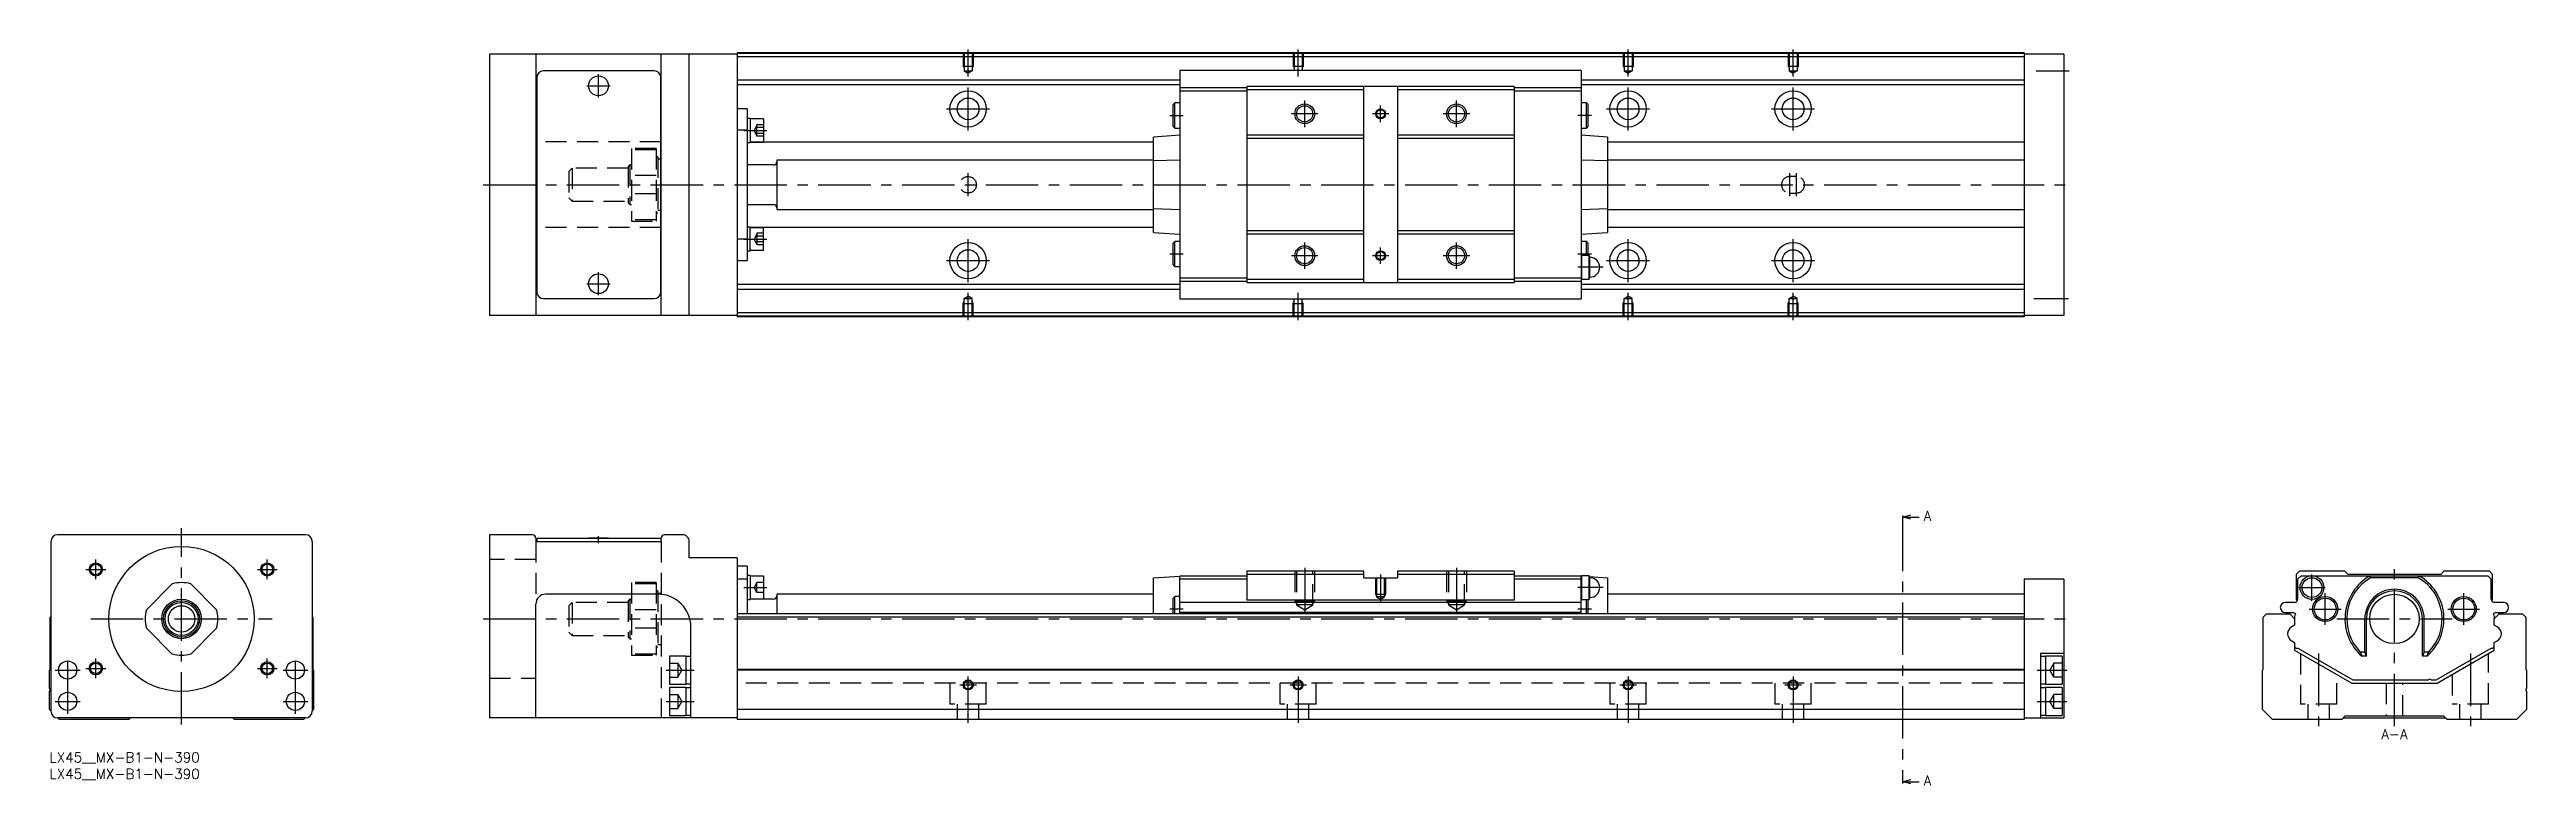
# Model space of a CAD drawing. Extents: x 0 to 751, y -10 to 213.
import ezdxf

# ---------------------------------------------------------------- set-up
doc = ezdxf.new("R2010")
doc.units = 0
doc.header["$LTSCALE"] = 0.5
doc.linetypes.add('CENTER', pattern=[50.8, 31.75, -6.35, 6.35, -6.35])
doc.linetypes.add('DASHED', pattern=[19.05, 12.7, -6.35])
for name, color, linetype in [('MSM_CENTER', 1, 'CENTER'), ('MSM_CONTINUOUS', 7, 'CONTINUOUS'), ('MSM_DASHED', 4, 'DASHED'), ('MSM_NARROW', 5, 'CONTINUOUS'), ('MSM_PART_NUMBER', 7, 'CONTINUOUS')]:
    doc.layers.add(name, color=color, linetype=linetype)
doc.styles.get("Standard").update_dxf_attribs({"font": 'txt.shx', "height": 3, "bigfont": 'bigfont.shx'})

# ---------------------------------------------------------------- blocks, each defined once
blk = doc.blocks.new('*U3')
at = {"layer": 'MSM_PART_NUMBER'}
blk.add_text('LX45__MX-B1-N-390', height=3, dxfattribs=at).set_placement((0, -3))
blk = doc.blocks.new('*U4')
at = {"layer": 'MSM_PART_NUMBER'}
blk.add_text('LX45__MX-B1-N-390', height=3, dxfattribs=at).set_placement((0, -8))

msp = doc.modelspace()

# ---------------------------------------------------------------- linework, layer by layer
at = {"layer": 'MSM_CENTER'}
for p, q in [((278.36, 204.91), (278.36, 213.12)), ((378.36, 204.91), (378.36, 213.12)), ((478.36, 204.91), (478.36, 213.12)), ((528.36, 204.91), (528.36, 213.12)), ((166.36, 198.62), (166.36, 205.62)), ((602.03, 206.62), (611.98, 206.62)), ((162.86, 202.12), (169.86, 202.12)), ((278.36, 188.62), (278.36, 201.62)), ((380.36, 189.62), (380.36, 197.62)), ((403.36, 191.12), (403.36, 196.12)), ((426.36, 189.62), (426.36, 197.62)), ((478.36, 188.62), (478.36, 201.62)), ((528.36, 188.62), (528.36, 201.62)), ((210.36, 188.58), (217.36, 188.58)), ((271.86, 195.12), (284.85, 195.12)), ((339.46, 193.12), (343.56, 193.12)), ((384.36, 193.62), (376.36, 193.62)), ((405.86, 193.62), (400.86, 193.62)), ((430.36, 193.62), (422.36, 193.62)), ((467.26, 193.12), (463.16, 193.12)), ((471.86, 195.12), (484.86, 195.12)), ((521.86, 195.12), (534.86, 195.12)), ((278.36, 168.62), (278.36, 175.62)), ((527.36, 168.62), (527.36, 175.62)), ((529.36, 168.62), (529.36, 175.62)), ((131.36, 172.12), (612.36, 172.12)), ((210.36, 155.67), (217.36, 155.67)), ((278.36, 142.62), (278.36, 155.62)), ((343.56, 151.12), (339.46, 151.12)), ((384.36, 150.62), (376.36, 150.62)), ((380.36, 146.62), (380.36, 154.62)), ((405.86, 150.62), (400.86, 150.62)), ((403.36, 148.12), (403.36, 153.12)), ((430.36, 150.62), (422.36, 150.62)), ((426.36, 146.62), (426.36, 154.62)), ((467.26, 151.12), (463.16, 151.12)), ((478.36, 142.62), (478.36, 155.62)), ((528.36, 142.62), (528.36, 155.62)), ((166.36, 138.62), (166.36, 145.62)), ((271.86, 149.12), (284.86, 149.12)), ((470.76, 147.12), (463.16, 147.12)), ((471.86, 149.12), (484.86, 149.12)), ((521.86, 149.12), (534.86, 149.12)), ((162.86, 142.12), (169.86, 142.12)), ((278.36, 131.12), (278.36, 139.33)), ((378.36, 131.12), (378.36, 139.33)), ((478.36, 131.12), (478.36, 139.33)), ((528.36, 131.12), (528.36, 139.33)), ((601.36, 137.62), (611.86, 137.62)), ((40, 8.5), (40, 68)), ((561.52, 70.87), (561.52, -8.37)), ((166.36, 63.5), (166.36, 65.6)), ((11.02, 55.5), (17.02, 55.5)), ((14.02, 52.5), (14.02, 58.5)), ((62.98, 55.5), (68.98, 55.5)), ((65.98, 52.5), (65.98, 58.5)), ((380.36, 56), (380.36, 42.3)), ((403.36, 54), (403.36, 45.5)), ((426.36, 56), (426.36, 42.3)), ((685.6, 46), (685.6, 54)), ((710.6, 8), (710.6, 56)), ((210.36, 50), (217.36, 50)), ((470.76, 50), (463.16, 50)), ((681.6, 50), (689.6, 50)), ((689.6, 38.7), (689.6, 48.3)), ((731.6, 38.7), (731.6, 48.3)), ((12.5, 40.5), (67.5, 40.5)), ((131.36, 40.5), (612.36, 40.5)), ((343.56, 43.5), (339.46, 43.5)), ((467.26, 43.5), (463.16, 43.5)), ((684.8, 43.5), (694.4, 43.5)), ((693.1, 40.5), (728.1, 40.5)), ((726.8, 43.5), (736.4, 43.5)), ((1.75, 25), (9.25, 25)), ((5.5, 11.75), (5.5, 28.75)), ((11.02, 25.5), (17.02, 25.5)), ((14.02, 22.5), (14.02, 28.5)), ((62.98, 25.5), (68.98, 25.5)), ((65.98, 22.5), (65.98, 28.5)), ((70.75, 25), (78.25, 25)), ((74.5, 11.75), (74.5, 28.75)), ((186.86, 25), (195.36, 25)), ((278.36, 9), (278.36, 23)), ((378.36, 23), (378.36, 9)), ((478.36, 23), (478.36, 9)), ((528.36, 23), (528.36, 9)), ((602.36, 25), (611.36, 25)), ((687.6, 29.97), (687.6, 8)), ((733.6, 29.97), (733.6, 8)), ((1.75, 15.5), (9.25, 15.5)), ((70.75, 15.5), (78.25, 15.5)), ((186.86, 15.5), (195.36, 15.5)), ((275.86, 20.5), (280.86, 20.5)), ((375.86, 20.5), (380.86, 20.5)), ((475.86, 20.5), (480.86, 20.5)), ((525.86, 20.5), (530.86, 20.5)), ((602.36, 15.5), (611.36, 15.5))]:
    msp.add_line(p, q, dxfattribs=at)
at = {"layer": 'MSM_CONTINUOUS'}
for p, q in [((208.36, 211.72), (133.36, 211.72)), ((133.36, 211.72), (133.36, 132.52)), ((147.36, 211.72), (147.36, 132.52)), ((185.36, 132.52), (185.36, 211.72)), ((193.86, 132.52), (193.86, 211.72)), ((598.36, 212.12), (208.36, 212.12)), ((208.36, 212.12), (208.36, 132.12)), ((598.36, 211.92), (208.36, 211.92)), ((598.36, 210.92), (208.36, 210.92)), ((598.36, 212.12), (598.36, 132.12)), ((610.36, 211.72), (598.36, 211.72)), ((610.36, 211.72), (610.36, 132.52)), ((147.66, 204.62), (147.66, 139.62)), ((183.26, 206.62), (149.66, 206.62)), ((185.26, 139.62), (185.26, 204.62)), ((342.56, 203.87), (208.36, 203.87)), ((342.56, 206.72), (342.56, 137.52)), ((464.16, 206.72), (342.56, 206.72)), ((464.16, 206.72), (464.16, 137.52)), ((598.36, 203.87), (464.16, 203.87)), ((147.66, 202.22), (147.36, 202.22)), ((147.66, 197.72), (147.36, 197.72)), ((185.36, 202.22), (185.26, 202.22)), ((185.36, 197.72), (185.26, 197.72)), ((342.56, 202.37), (208.36, 202.37)), ((340.96, 196.92), (340.46, 196.42)), ((340.46, 189.82), (340.46, 196.42)), ((340.96, 189.32), (340.96, 196.92)), ((342.56, 196.92), (340.96, 196.92)), ((362.86, 201.47), (342.56, 201.47)), ((362.86, 200.47), (342.56, 200.47)), ((443.86, 201.87), (362.86, 201.87)), ((362.86, 201.87), (362.86, 142.37)), ((398.26, 200.87), (362.86, 200.87)), ((398.26, 142.37), (398.26, 201.87)), ((408.46, 201.87), (408.46, 142.37)), ((443.86, 200.87), (408.46, 200.87)), ((443.86, 201.87), (443.86, 142.37)), ((464.16, 201.47), (443.86, 201.47)), ((464.16, 200.47), (443.86, 200.47)), ((598.36, 202.37), (464.16, 202.37)), ((465.76, 196.92), (464.16, 196.92)), ((466.26, 196.42), (465.76, 196.92)), ((465.76, 189.32), (465.76, 196.92)), ((466.26, 189.82), (466.26, 196.42)), ((211.36, 195.12), (208.36, 195.12)), ((211.36, 188.65), (208.36, 188.65)), ((211.36, 195.12), (211.36, 149.12)), ((212.36, 192.23), (211.36, 192.23)), ((212.36, 192.23), (212.36, 184.93)), ((216.36, 192.08), (212.36, 192.08)), ((216.36, 192.08), (216.36, 185.08)), ((340.46, 189.82), (340.96, 189.32)), ((340.96, 189.32), (342.56, 189.32)), ((464.16, 189.32), (465.76, 189.32)), ((465.76, 189.32), (466.26, 189.82)), ((147.66, 185.12), (147.36, 185.12)), ((185.36, 185.12), (185.26, 185.12)), ((211.36, 184.93), (212.36, 184.93)), ((212.36, 185.08), (216.36, 185.08)), ((334.56, 185.05), (212.36, 185.05)), ((342.56, 187.12), (334.56, 186.57)), ((334.56, 157.68), (334.56, 186.57)), ((398.26, 187.12), (362.86, 187.12)), ((398.26, 186.12), (362.86, 186.12)), ((443.86, 187.12), (408.46, 187.12)), ((443.86, 186.12), (408.46, 186.12)), ((472.16, 186.57), (464.16, 187.12)), ((472.16, 186.57), (472.16, 157.68)), ((598.36, 185.05), (472.16, 185.05)), ((185.36, 179.87), (185.26, 179.87)), ((219.36, 178.12), (211.36, 178.12)), ((220.36, 179.62), (220.36, 164.62)), ((334.56, 179.62), (220.36, 179.62)), ((342.56, 179.61), (334.56, 179.36)), ((472.16, 179.36), (464.16, 179.61)), ((598.36, 179.62), (472.16, 179.62)), ((211.36, 166.12), (219.36, 166.12)), ((147.66, 159.12), (147.36, 159.12)), ((185.26, 164.37), (185.36, 164.37)), ((185.36, 159.12), (185.26, 159.12)), ((211.36, 159.32), (212.36, 159.32)), ((212.36, 152.02), (212.36, 159.32)), ((334.56, 159.2), (212.36, 159.2)), ((212.36, 159.17), (216.36, 159.17)), ((216.36, 152.17), (216.36, 159.17)), ((220.36, 164.62), (334.56, 164.62)), ((334.56, 164.89), (342.56, 164.64)), ((334.56, 157.68), (342.56, 157.12)), ((398.26, 158.12), (362.86, 158.12)), ((443.86, 158.12), (408.46, 158.12)), ((464.16, 164.64), (472.16, 164.89)), ((464.16, 157.12), (472.16, 157.68)), ((472.16, 164.62), (598.36, 164.62)), ((598.36, 159.2), (472.16, 159.2)), ((211.36, 155.6), (208.36, 155.6)), ((212.36, 152.02), (211.36, 152.02)), ((216.36, 152.17), (212.36, 152.17)), ((340.96, 154.92), (340.46, 154.42)), ((340.46, 147.82), (340.46, 154.42)), ((340.96, 147.32), (340.96, 154.92)), ((342.56, 154.92), (340.96, 154.92)), ((398.26, 157.12), (362.86, 157.12)), ((443.86, 157.12), (408.46, 157.12)), ((465.76, 154.92), (464.16, 154.92)), ((464.32, 150.72), (464.16, 150.12)), ((464.32, 143.52), (464.32, 150.72)), ((466.6, 150.72), (464.32, 150.72)), ((466.26, 154.42), (465.76, 154.92)), ((465.76, 150.72), (465.76, 154.92)), ((466.26, 150.72), (466.26, 154.42)), ((466.6, 143.52), (466.6, 150.72)), ((466.76, 150.12), (466.6, 150.72)), ((466.76, 144.12), (466.76, 150.12)), ((147.66, 146.52), (147.36, 146.52)), ((185.36, 146.52), (185.26, 146.52)), ((208.36, 149.12), (211.36, 149.12)), ((340.46, 147.82), (340.96, 147.32)), ((340.96, 147.32), (342.56, 147.32)), ((362.86, 143.77), (342.56, 143.77)), ((362.86, 142.77), (342.56, 142.77)), ((398.26, 143.37), (362.86, 143.37)), ((443.86, 143.37), (408.46, 143.37)), ((464.16, 143.77), (443.86, 143.77)), ((464.16, 142.77), (443.86, 142.77)), ((464.16, 144.12), (464.32, 143.52)), ((464.32, 143.52), (466.6, 143.52)), ((466.6, 143.52), (466.76, 144.12)), ((147.36, 142.02), (147.66, 142.02)), ((149.66, 137.62), (183.26, 137.62)), ((185.26, 142.02), (185.36, 142.02)), ((342.56, 141.87), (208.36, 141.87)), ((342.56, 140.37), (208.36, 140.37)), ((342.56, 137.52), (464.16, 137.52)), ((443.86, 142.37), (362.86, 142.37)), ((598.36, 141.87), (464.16, 141.87)), ((598.36, 140.37), (464.16, 140.37)), ((208.36, 132.52), (133.36, 132.52)), ((598.36, 133.32), (208.36, 133.32)), ((598.36, 132.32), (208.36, 132.32)), ((598.36, 132.12), (208.36, 132.12)), ((610.36, 132.52), (598.36, 132.52)), ((561.52, 71.37), (564.02, 72.04)), ((561.52, 71.87), (561.52, 70.87)), ((561.52, 71.37), (566.52, 71.37)), ((564.02, 70.7), (561.52, 71.37)), ((0.4, 64), (0.4, 12.5)), ((77.6, 66), (2.4, 66)), ((79.6, 64), (79.6, 12.5)), ((133.36, 66), (133.36, 10.5)), ((146.36, 66), (133.36, 66)), ((147.36, 65), (147.36, 64)), ((147.36, 64), (185.36, 64)), ((147.66, 65), (147.66, 64)), ((147.66, 65), (185.26, 65)), ((163.36, 65.1), (169.36, 65.1)), ((163.36, 65.1), (163.36, 65)), ((169.36, 65), (169.36, 65.1)), ((185.26, 65), (185.26, 64)), ((185.36, 64), (185.36, 65)), ((191.86, 66), (186.36, 66)), ((193.86, 59), (193.86, 64)), ((208.36, 59), (193.86, 59)), ((208.36, 59), (208.36, 10)), ((211.36, 56.5), (208.36, 56.5)), ((211.36, 56.5), (211.36, 42)), ((212.36, 53.65), (211.36, 53.65)), ((212.36, 53.65), (212.36, 46.35)), ((216.36, 53.5), (212.36, 53.5)), ((216.36, 53.5), (216.36, 46.5)), ((334.56, 53), (342.56, 53.5)), ((334.56, 42), (334.56, 53)), ((362.86, 53.5), (342.56, 53.5)), ((342.56, 42), (342.56, 53.5)), ((398.26, 55), (362.86, 55)), ((362.86, 55), (362.86, 46.15)), ((398.26, 54), (362.86, 54)), ((398.26, 53), (398.26, 55)), ((398.26, 53), (408.46, 53)), ((408.46, 55), (408.46, 53)), ((443.86, 55), (408.46, 55)), ((443.86, 54), (408.46, 54)), ((443.86, 55), (443.86, 46.15)), ((464.16, 53.5), (443.86, 53.5)), ((464.32, 53.6), (464.16, 53)), ((464.16, 53.5), (464.29, 53.49)), ((464.16, 42), (464.16, 53.5)), ((464.32, 46.4), (464.32, 53.6)), ((466.6, 53.6), (464.32, 53.6)), ((466.76, 53), (466.6, 53.6)), ((466.6, 46.4), (466.6, 53.6)), ((466.67, 53.34), (472.16, 53)), ((466.76, 47), (466.76, 53)), ((472.16, 53), (472.16, 42)), ((681.85, 55), (680.85, 54)), ((680.85, 54), (680.85, 46.62)), ((682.25, 53.5), (681.25, 52.5)), ((695.6, 55), (681.85, 55)), ((684.76, 53.5), (682.25, 53.5)), ((738.95, 53.5), (686.44, 53.5)), ((696.6, 54), (695.6, 55)), ((724.6, 54), (696.6, 54)), ((703.11, 53.5), (703.37, 53)), ((717.83, 53), (703.37, 53)), ((717.83, 53), (718.08, 53.5)), ((725.6, 55), (724.6, 54)), ((739.35, 55), (725.6, 55)), ((739.95, 52.5), (738.95, 53.5)), ((740.35, 54), (739.35, 55)), ((740.35, 46.62), (740.35, 54)), ((29.36, 43.3), (37.2, 51.14)), ((42.8, 51.14), (50.64, 43.3)), ((184.36, 48), (150.36, 48)), ((211.36, 52.5), (208.36, 52.5)), ((211.36, 46.35), (212.36, 46.35)), ((219.36, 46.5), (212.36, 46.5)), ((220.36, 48), (220.36, 42)), ((334.56, 48), (220.36, 48)), ((340.96, 47.3), (340.46, 46.8)), ((340.46, 42), (340.46, 46.8)), ((340.96, 42), (340.96, 47.3)), ((342.56, 47.3), (340.96, 47.3)), ((362.86, 52.5), (342.56, 52.5)), ((464.16, 45.5), (342.56, 45.5)), ((443.86, 46.15), (362.86, 46.15)), ((464.16, 52.5), (443.86, 52.5)), ((464.16, 47), (464.32, 46.4)), ((464.32, 46.4), (466.6, 46.4)), ((465.76, 42), (465.76, 46.4)), ((466.26, 42), (466.26, 46.4)), ((466.6, 46.4), (466.76, 47)), ((598.36, 48), (472.16, 48)), ((610.36, 52.5), (598.36, 52.5)), ((598.36, 52.5), (598.36, 10)), ((610.36, 52.5), (610.36, 10.5)), ((680.25, 45.5), (677.55, 45.5)), ((681.25, 52.5), (681.25, 46.5)), ((739.95, 46.5), (739.95, 52.5)), ((743.65, 45.5), (740.95, 45.5)), ((0.2, 41), (0.4, 41.2)), ((0.2, 25.2), (0.2, 41)), ((37.2, 29.86), (29.36, 37.7)), ((50.64, 37.7), (42.8, 29.86)), ((79.6, 41.2), (79.8, 41)), ((79.8, 41), (79.8, 25.2)), ((147.36, 10.5), (147.36, 45)), ((194.36, 10.5), (194.36, 38)), ((598.36, 42), (208.36, 42)), ((598.36, 41), (208.36, 41)), ((464.16, 42.4), (342.56, 42.4)), ((670.8, 41), (671.8, 42)), ((670.8, 25.2), (670.8, 41)), ((671.8, 42), (678.85, 42)), ((677.55, 42.4), (679.85, 42.4)), ((678.85, 42), (680.35, 40.5)), ((680.35, 38.61), (679.45, 38.1)), ((680.3, 41.2), (680.3, 40.55)), ((680.35, 40.5), (680.35, 38.61)), ((701.6, 30.44), (701.6, 40.5)), ((702.1, 29.22), (702.1, 40.5)), ((719.1, 29.22), (719.1, 40.5)), ((719.6, 30.44), (719.6, 40.5)), ((740.85, 40.5), (742.35, 42)), ((740.85, 38.61), (740.85, 40.5)), ((741.74, 38.1), (740.85, 38.61)), ((740.9, 40.55), (740.9, 41.2)), ((741.35, 42.4), (743.65, 42.4)), ((742.35, 42), (749.4, 42)), ((749.4, 42), (750.4, 41)), ((750.4, 41), (750.4, 25.2)), ((679.45, 33.9), (680.35, 33.39)), ((680.35, 33.39), (680.35, 31)), ((680.35, 31), (697.67, 21)), ((681.1, 31.61), (681.3, 31.61)), ((681.3, 31.61), (697.94, 22)), ((701.6, 30.44), (700.24, 30.44)), ((702.1, 29.22), (701.6, 30.44)), ((719.6, 30.44), (719.1, 29.22)), ((720.96, 30.44), (719.6, 30.44)), ((723.26, 22), (739.9, 31.61)), ((723.53, 21), (740.85, 31)), ((739.9, 31.61), (740.1, 31.61)), ((740.85, 33.39), (741.74, 33.9)), ((740.85, 31), (740.85, 33.39)), ((0, 25), (0.2, 25.2)), ((0, 19.4), (0, 25)), ((79.8, 25.2), (80, 25)), ((80, 25), (80, 13)), ((192.86, 29.25), (187.86, 29.25)), ((187.86, 29.25), (187.86, 20.75)), ((192.86, 29.25), (192.86, 20.75)), ((194.36, 29.15), (192.86, 29.15)), ((598.36, 25.2), (208.36, 25.2)), ((598.36, 25), (208.36, 25)), ((610.36, 30), (603.36, 30)), ((603.36, 30), (603.36, 10.5)), ((604.86, 29.15), (603.36, 29.15)), ((609.86, 29.25), (604.86, 29.25)), ((604.86, 29.25), (604.86, 20.75)), ((609.86, 29.25), (609.86, 20.75)), ((670.6, 25), (670.8, 25.2)), ((670.6, 13), (670.6, 25)), ((702.1, 29.22), (700.71, 29.22)), ((720.49, 29.22), (719.1, 29.22)), ((750.4, 25.2), (750.6, 25)), ((750.6, 25), (750.6, 19.4)), ((0, 13), (0, 18.6)), ((187.86, 20.75), (192.86, 20.75)), ((192.86, 19.75), (187.86, 19.75)), ((187.86, 19.75), (187.86, 11.25)), ((192.86, 20.85), (194.36, 20.85)), ((192.86, 19.75), (192.86, 11.25)), ((194.36, 19.65), (192.86, 19.65)), ((603.36, 20.85), (604.86, 20.85)), ((604.86, 19.65), (603.36, 19.65)), ((604.86, 20.75), (609.86, 20.75)), ((609.86, 19.75), (604.86, 19.75)), ((604.86, 19.75), (604.86, 11.25)), ((609.86, 19.75), (609.86, 11.25)), ((697.67, 21), (723.53, 21)), ((697.94, 22), (720.95, 22)), ((721.75, 22), (723.26, 22)), ((750.6, 18.6), (750.6, 13)), ((0.4, 12.6), (0, 13)), ((77.6, 10.5), (2.4, 10.5)), ((3, 10), (2.5, 10.5)), ((24, 10), (3, 10)), ((24.5, 10.5), (24, 10)), ((56, 10), (55.5, 10.5)), ((77, 10), (56, 10)), ((77.5, 10.5), (77, 10)), ((80, 13), (79.6, 12.6)), ((208.36, 10.5), (133.36, 10.5)), ((187.86, 11.25), (192.86, 11.25)), ((192.86, 11.35), (194.36, 11.35)), ((598.36, 13), (208.36, 13)), ((598.36, 10), (208.36, 10)), ((598.36, 10.5), (610.36, 10.5)), ((603.36, 11.35), (604.86, 11.35)), ((604.86, 11.25), (609.86, 11.25)), ((673.6, 10), (670.6, 13)), ((694.6, 10), (673.6, 10)), ((695.6, 11), (694.6, 10)), ((695.1, 10.5), (726.1, 10.5)), ((725.6, 11), (695.6, 11)), ((726.6, 10), (725.6, 11)), ((747.6, 10), (726.6, 10)), ((750.6, 13), (747.6, 10)), ((561.52, -8.87), (564.02, -8.2)), ((561.52, -8.37), (561.52, -9.37)), ((561.52, -8.87), (566.52, -8.87)), ((564.02, -9.54), (561.52, -8.87))]:
    msp.add_line(p, q, dxfattribs=at)
for centre, radius in [((166.36, 202.12), 3), ((278.36, 195.12), 5.5), ((278.36, 195.12), 3.3), ((380.36, 193.62), 2.46), ((426.36, 193.62), 2.46), ((478.36, 195.12), 5.5), ((478.36, 195.12), 3.3), ((528.36, 195.12), 5.5), ((528.36, 195.12), 3.3), ((403.36, 193.62), 1.23), ((278.36, 149.12), 5.5), ((278.36, 149.12), 3.3), ((380.36, 150.62), 2.46), ((403.36, 150.62), 1.23), ((426.36, 150.62), 2.46), ((478.36, 149.12), 5.5), ((478.36, 149.12), 3.3), ((528.36, 149.12), 5.5), ((528.36, 149.12), 3.3), ((166.36, 142.12), 3), ((40, 40.5), 22), ((14.02, 55.5), 1.62), ((65.98, 55.5), 1.62), ((685.6, 50), 3.6), ((685.6, 50), 3), ((40, 40.5), 6), ((40, 40.5), 5.5), ((40, 40.5), 5), ((689.6, 43.5), 3.8), ((689.6, 43.5), 3.3), ((710.6, 40.5), 7.5), ((731.6, 43.5), 3.8), ((731.6, 43.5), 3.3), ((40, 40.5), 4), ((5.5, 25), 2.75), ((14.02, 25.5), 1.62), ((65.98, 25.5), 1.62), ((74.5, 25), 2.75), ((5.5, 15.5), 2.75), ((74.5, 15.5), 2.75), ((278.36, 20.5), 1.23), ((378.36, 20.5), 1.23), ((478.36, 20.5), 1.23), ((528.36, 20.5), 1.23)]:
    msp.add_circle(centre, radius, dxfattribs=at)
for centre, radius, start, end in [((149.66, 204.62), 2, 90, 180), ((183.26, 204.62), 2, 0, 90), ((219.36, 179.12), 1, 270, 0), ((219.36, 165.12), 1, 0, 90), ((466.76, 147.12), 3, 270, 90), ((149.66, 139.62), 2, 180, 270), ((183.26, 139.62), 2, 270, 0), ((2.4, 64), 2, 90, 180), ((77.6, 64), 2, 0, 90), ((146.36, 65), 1, 360, 90), ((186.37, 64.99), 1.01, 90.69584, 179.30416), ((191.86, 64), 2, 359.99784, 90.00216), ((466.76, 50), 3, 270, 90), ((710.6, 40.5), 15, 119.92643, 228.76392), ((710.6, 40.5), 14.44, 120.05097, 224.15139), ((710.6, 40.5), 14.44, 315.84861, 59.94903), ((710.6, 40.5), 15, 311.23608, 60.07357), ((40, 40.5), 11, 75.27264, 104.72736), ((150.36, 45), 3, 90, 180), ((184.36, 38), 10, 0, 90), ((219.36, 47.5), 1, 270, 0), ((677.55, 43.95), 1.55, 90, 270), ((680.25, 46.5), 1, 270, 0), ((681.35, 46.62), 0.5, 180, 251.07258), ((710.6, 40.5), 9, 0, 180), ((710.6, 40.5), 8.5, 0, 180), ((740.95, 46.5), 1, 180, 270), ((739.85, 46.62), 0.5, 289.00551, 0), ((743.65, 43.95), 1.55, 270, 90), ((40, 40.5), 11, 165.27264, 194.72736), ((40, 40.5), 11, 345.27264, 14.72736), ((680.75, 35.85), 2.6, 120.00003, 176.58933), ((679.85, 41.4), 1, 30.09191, 90), ((681.1, 41.2), 0.8, 118.74892, 180), ((741.35, 41.4), 1, 90, 149.90809), ((740.1, 41.2), 0.8, 0, 61.25108), ((740.44, 35.85), 2.6, 3.41067, 59.99996), ((680.75, 36.15), 2.6, 183.41067, 239.99996), ((681.1, 32.41), 0.8, 200.37237, 270), ((740.1, 45.2), 42.5, 200.31634, 202.08228), ((681.12, 45.19), 42.48, 337.91729, 339.6841), ((740.1, 32.41), 0.8, 270, 339.63587), ((740.44, 36.15), 2.6, 300.00004, 356.58933), ((40, 40.5), 11, 255.27264, 284.72736), ((-0.3, 19), 0.5, 306.8699, 53.1301), ((721.35, 21.7), 0.5, 36.8699, 143.1301), ((750.9, 19), 0.5, 126.8699, 233.1301), ((2.4, 12.5), 2, 180, 270), ((77.6, 12.5), 2, 270, 0)]:
    msp.add_arc(centre, radius, start, end, dxfattribs=at)
at = {"layer": 'MSM_DASHED'}
for p, q in [((276.86, 212.12), (276.86, 208.12)), ((277.13, 212.12), (277.13, 206.62)), ((279.59, 212.12), (279.59, 206.62)), ((279.86, 212.12), (279.86, 208.12)), ((376.86, 212.12), (376.86, 208.12)), ((377.13, 212.12), (377.13, 206.72)), ((379.59, 212.12), (379.59, 206.72)), ((379.86, 212.12), (379.86, 208.12)), ((476.86, 212.12), (476.86, 208.12)), ((477.13, 212.12), (477.13, 206.62)), ((479.59, 212.12), (479.59, 206.62)), ((479.86, 212.12), (479.86, 208.12)), ((526.86, 212.12), (526.86, 208.12)), ((527.13, 212.12), (527.13, 206.62)), ((529.59, 212.12), (529.59, 206.62)), ((529.86, 212.12), (529.86, 208.12)), ((276.86, 208.12), (277.13, 207.66)), ((276.86, 208.12), (279.86, 208.12)), ((277.13, 206.62), (278.36, 205.91)), ((277.13, 206.62), (279.59, 206.62)), ((279.59, 206.62), (278.36, 205.91)), ((279.86, 208.12), (279.59, 207.66)), ((376.86, 208.12), (379.86, 208.12)), ((376.86, 208.12), (377.13, 207.66)), ((379.86, 208.12), (379.59, 207.66)), ((476.86, 208.12), (479.86, 208.12)), ((476.86, 208.12), (477.13, 207.66)), ((477.13, 206.62), (479.59, 206.62)), ((477.13, 206.62), (478.36, 205.91)), ((479.59, 206.62), (478.36, 205.91)), ((479.86, 208.12), (479.59, 207.66)), ((526.86, 208.12), (529.86, 208.12)), ((526.86, 208.12), (527.13, 207.66)), ((527.13, 206.62), (529.59, 206.62)), ((527.13, 206.62), (528.36, 205.91)), ((529.59, 206.62), (528.36, 205.91)), ((529.86, 208.12), (529.59, 207.66)), ((214.36, 190.08), (213.49, 188.58)), ((214.36, 187.08), (213.49, 188.58)), ((214.36, 186.85), (214.36, 190.31)), ((216.36, 190.31), (214.36, 190.31)), ((216.36, 189.45), (214.36, 189.45)), ((216.36, 187.71), (214.36, 187.71)), ((185.26, 185.12), (147.66, 185.12)), ((183.86, 183.12), (176.36, 183.12)), ((176.36, 183.12), (176.36, 161.12)), ((183.86, 182.76), (176.36, 182.76)), ((183.86, 183.12), (183.86, 161.12)), ((184.36, 180.62), (183.86, 180.62)), ((184.36, 180.62), (184.36, 163.62)), ((216.36, 186.85), (214.36, 186.85)), ((158.36, 177.12), (157.36, 176.12)), ((157.36, 176.12), (157.36, 168.12)), ((158.36, 177.12), (158.36, 167.12)), ((175.36, 177.12), (158.36, 177.12)), ((175.86, 178.12), (175.36, 177.62)), ((175.36, 177.62), (175.36, 166.62)), ((175.86, 178.12), (175.86, 166.12)), ((176.36, 178.12), (175.86, 178.12)), ((183.86, 174.92), (176.36, 174.92)), ((185.26, 179.87), (184.36, 179.87)), ((529.36, 174.62), (527.36, 174.62)), ((157.36, 168.12), (158.36, 167.12)), ((158.36, 167.12), (175.36, 167.12)), ((175.36, 166.62), (175.86, 166.12)), ((175.86, 166.12), (176.36, 166.12)), ((183.86, 169.33), (176.36, 169.33)), ((527.36, 169.62), (529.36, 169.62)), ((185.26, 159.12), (147.66, 159.12)), ((183.86, 161.49), (176.36, 161.49)), ((176.36, 161.12), (183.86, 161.12)), ((183.86, 163.62), (184.36, 163.62)), ((184.36, 164.37), (185.26, 164.37)), ((214.36, 157.17), (213.49, 155.67)), ((214.36, 154.17), (213.49, 155.67)), ((214.36, 157.4), (214.36, 153.94)), ((216.36, 157.4), (214.36, 157.4)), ((216.36, 156.54), (214.36, 156.54)), ((216.36, 154.8), (214.36, 154.8)), ((216.36, 153.94), (214.36, 153.94)), ((276.86, 136.12), (277.13, 136.59)), ((276.86, 132.12), (276.86, 136.12)), ((276.86, 136.12), (279.86, 136.12)), ((277.13, 137.62), (278.36, 138.33)), ((277.13, 132.12), (277.13, 137.62)), ((277.13, 137.62), (279.59, 137.62)), ((279.59, 137.62), (278.36, 138.33)), ((279.59, 132.12), (279.59, 137.62)), ((279.86, 136.12), (279.59, 136.59)), ((279.86, 132.12), (279.86, 136.12)), ((376.86, 136.12), (377.13, 136.59)), ((376.86, 136.12), (379.86, 136.12)), ((376.86, 132.12), (376.86, 136.12)), ((377.13, 132.12), (377.13, 137.52)), ((379.59, 132.12), (379.59, 137.52)), ((379.86, 136.12), (379.59, 136.59)), ((379.86, 132.12), (379.86, 136.12)), ((476.86, 136.12), (477.13, 136.59)), ((476.86, 136.12), (479.86, 136.12)), ((476.86, 132.12), (476.86, 136.12)), ((477.13, 137.62), (478.36, 138.33)), ((477.13, 137.62), (479.59, 137.62)), ((477.13, 132.12), (477.13, 137.62)), ((479.59, 137.62), (478.36, 138.33)), ((479.59, 132.12), (479.59, 137.62)), ((479.86, 136.12), (479.59, 136.59)), ((479.86, 132.12), (479.86, 136.12)), ((526.86, 136.12), (527.13, 136.59)), ((526.86, 136.12), (529.86, 136.12)), ((526.86, 132.12), (526.86, 136.12)), ((527.13, 137.62), (528.36, 138.33)), ((527.13, 137.62), (529.59, 137.62)), ((527.13, 132.12), (527.13, 137.62)), ((529.59, 137.62), (528.36, 138.33)), ((529.59, 132.12), (529.59, 137.62)), ((529.86, 136.12), (529.59, 136.59)), ((529.86, 132.12), (529.86, 136.12)), ((147.36, 64), (147.36, 45)), ((185.36, 64), (185.36, 10.5)), ((147.36, 58.5), (133.36, 58.5)), ((377.36, 55), (377.36, 46)), ((377.9, 55), (377.9, 44.72)), ((382.82, 44.72), (382.82, 55)), ((383.36, 55), (383.36, 46)), ((401.86, 53), (401.86, 48)), ((402.13, 53), (402.13, 47.21)), ((404.59, 47.21), (404.59, 53)), ((404.86, 53), (404.86, 48)), ((423.36, 55), (423.36, 46)), ((423.9, 55), (423.9, 44.72)), ((428.82, 44.72), (428.82, 55)), ((429.36, 55), (429.36, 46)), ((158.36, 45.5), (157.36, 44.5)), ((158.36, 45.5), (158.36, 35.5)), ((175.36, 45.5), (158.36, 45.5)), ((175.86, 46.5), (175.36, 46)), ((175.36, 46), (175.36, 35)), ((175.86, 46.5), (175.86, 34.5)), ((176.36, 46.5), (175.86, 46.5)), ((176.36, 51.5), (176.36, 29.5)), ((183.86, 51.5), (176.36, 51.5)), ((183.86, 51.14), (176.36, 51.14)), ((183.86, 51.5), (183.86, 29.5)), ((184.36, 49), (183.86, 49)), ((184.36, 49), (184.36, 32)), ((185.36, 48.25), (184.36, 48.25)), ((214.36, 51.5), (213.49, 50)), ((214.36, 48.5), (213.49, 50)), ((214.36, 48.5), (214.36, 51.5)), ((216.36, 51.5), (214.36, 51.5)), ((214.36, 50), (216.36, 50)), ((216.36, 48.5), (214.36, 48.5)), ((377.36, 46), (383.36, 46)), ((377.36, 46), (377.9, 45.06)), ((383.36, 46), (382.82, 45.06)), ((401.86, 48), (404.86, 48)), ((401.86, 48), (402.13, 47.53)), ((402.13, 47.21), (403.36, 46.5)), ((404.59, 47.21), (402.13, 47.21)), ((403.36, 46.5), (404.59, 47.21)), ((404.86, 48), (404.59, 47.53)), ((423.36, 46), (429.36, 46)), ((423.36, 46), (423.9, 45.06)), ((429.36, 46), (428.82, 45.06)), ((157.36, 44.5), (157.36, 36.5)), ((183.86, 43.3), (176.36, 43.3)), ((183.86, 37.7), (176.36, 37.7)), ((377.9, 44.72), (380.36, 43.3)), ((382.82, 44.72), (377.9, 44.72)), ((380.36, 43.3), (382.82, 44.72)), ((423.9, 44.72), (426.36, 43.3)), ((428.82, 44.72), (423.9, 44.72)), ((426.36, 43.3), (428.82, 44.72)), ((157.36, 36.5), (158.36, 35.5)), ((158.36, 35.5), (175.36, 35.5)), ((175.36, 35), (175.86, 34.5)), ((175.86, 34.5), (176.36, 34.5)), ((183.86, 32), (184.36, 32)), ((184.36, 32.75), (185.36, 32.75)), ((183.86, 29.86), (176.36, 29.86)), ((176.36, 29.5), (183.86, 29.5)), ((187.86, 27.12), (190.36, 27.12)), ((187.86, 25), (190.36, 25)), ((187.86, 22.87), (190.36, 22.87)), ((190.36, 27.12), (190.36, 22.87)), ((190.36, 27.12), (191.59, 25)), ((190.36, 22.87), (191.59, 25)), ((598.36, 25.2), (208.36, 25.2)), ((598.36, 25), (208.36, 25)), ((607.36, 27.12), (606.13, 25)), ((607.36, 22.87), (606.13, 25)), ((609.86, 27.12), (607.36, 27.12)), ((607.36, 22.87), (607.36, 27.12)), ((607.36, 25), (609.86, 25)), ((609.86, 22.87), (607.36, 22.87)), ((682.1, 29.99), (682.1, 14.7)), ((693.1, 14.7), (693.1, 23.64)), ((728.1, 23.64), (728.1, 14.7)), ((739.1, 14.7), (739.1, 29.99)), ((133.36, 22.5), (147.36, 22.5)), ((187.86, 17.62), (190.36, 17.62)), ((187.86, 15.5), (190.36, 15.5)), ((190.36, 17.62), (191.59, 15.5)), ((190.36, 17.62), (190.36, 13.37)), ((190.36, 13.37), (191.59, 15.5)), ((598.36, 21), (208.36, 21)), ((272.86, 21), (272.86, 14.7)), ((283.86, 14.7), (283.86, 21)), ((372.86, 21), (372.86, 14.7)), ((383.86, 14.7), (383.86, 21)), ((472.86, 21), (472.86, 14.7)), ((483.86, 14.7), (483.86, 21)), ((522.86, 21), (522.86, 14.7)), ((533.86, 14.7), (533.86, 21)), ((607.36, 17.62), (606.13, 15.5)), ((607.36, 13.37), (606.13, 15.5)), ((607.36, 13.37), (607.36, 17.62)), ((609.86, 17.62), (607.36, 17.62)), ((607.36, 15.5), (609.86, 15.5)), ((708.1, 21), (708.1, 11)), ((713.1, 11), (713.1, 21)), ((187.86, 13.37), (190.36, 13.37)), ((283.86, 14.7), (272.86, 14.7)), ((275.06, 14.7), (275.06, 10)), ((281.66, 10), (281.66, 14.7)), ((383.86, 14.7), (372.86, 14.7)), ((375.06, 14.7), (375.06, 10)), ((381.66, 10), (381.66, 14.7)), ((483.86, 14.7), (472.86, 14.7)), ((475.06, 14.7), (475.06, 10)), ((481.66, 10), (481.66, 14.7)), ((533.86, 14.7), (522.86, 14.7)), ((525.06, 14.7), (525.06, 10)), ((531.66, 10), (531.66, 14.7)), ((609.86, 13.37), (607.36, 13.37)), ((693.1, 14.7), (682.1, 14.7)), ((684.3, 14.7), (684.3, 10)), ((690.9, 10), (690.9, 14.7)), ((739.1, 14.7), (728.1, 14.7)), ((730.3, 14.7), (730.3, 10)), ((736.9, 10), (736.9, 14.7))]:
    msp.add_line(p, q, dxfattribs=at)
msp.add_circle((278.36, 172.12), 2.5, dxfattribs=at)
for centre, start, end in [((527.36, 172.12), 90, 270), ((529.36, 172.12), 270, 90)]:
    msp.add_arc(centre, 2.5, start, end, dxfattribs=at)
at = {"layer": 'MSM_NARROW'}
for centre, radius in [((380.36, 193.62), 3), ((426.36, 193.62), 3), ((403.36, 193.62), 1.5), ((380.36, 150.62), 3), ((403.36, 150.62), 1.5), ((426.36, 150.62), 3), ((14.02, 55.5), 2), ((65.98, 55.5), 2), ((14.02, 25.5), 2), ((65.98, 25.5), 2), ((278.36, 20.5), 1.5), ((378.36, 20.5), 1.5), ((478.36, 20.5), 1.5), ((528.36, 20.5), 1.5)]:
    msp.add_circle(centre, radius, dxfattribs=at)

# ---------------------------------------------------------------- block references
at = {"layer": 'MSM_CONTINUOUS'}
for name in ['*U3', '*U4']:
    msp.add_blockref(name, (0, 0), dxfattribs=at)

# ---------------------------------------------------------------- texts
at = {"layer": 'MSM_PART_NUMBER'}
for s, p in [('A', (567.94, 70.24)), ('A-A', (706.6, 4.04)), ('A', (567.94, -10))]:
    msp.add_text(s, height=3, dxfattribs=at).set_placement(p)

doc.saveas('drawing.dxf')
